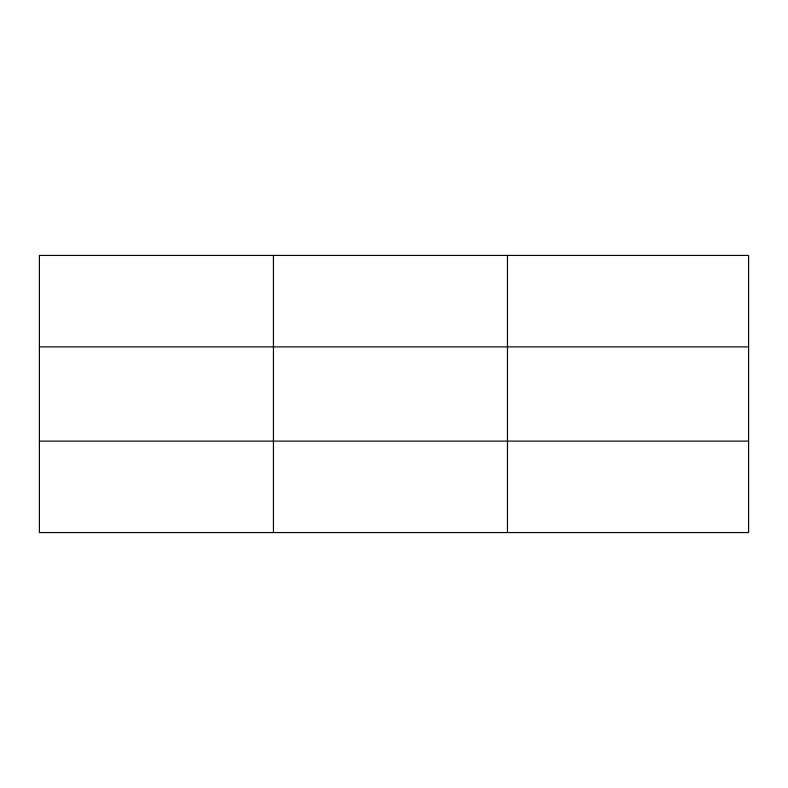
<?xml version="1.0" encoding="UTF-8"?>
<svg xmlns="http://www.w3.org/2000/svg" width="788" height="788" viewBox="0 0 788 788"><rect width="100%" height="100%" fill="white"/><g stroke="black" fill="none" stroke-linecap="round" stroke-linejoin="round"><path stroke-width="1.18" d="M273.436 255.43L273.436 532.57M507.472 255.43L507.472 532.57M748.6 441.113L748.6 532.57L39.4 532.57L39.4 255.43L748.6 255.43L748.6 441.113L39.4 441.113M39.4 346.887L748.6 346.887"/></g></svg>
